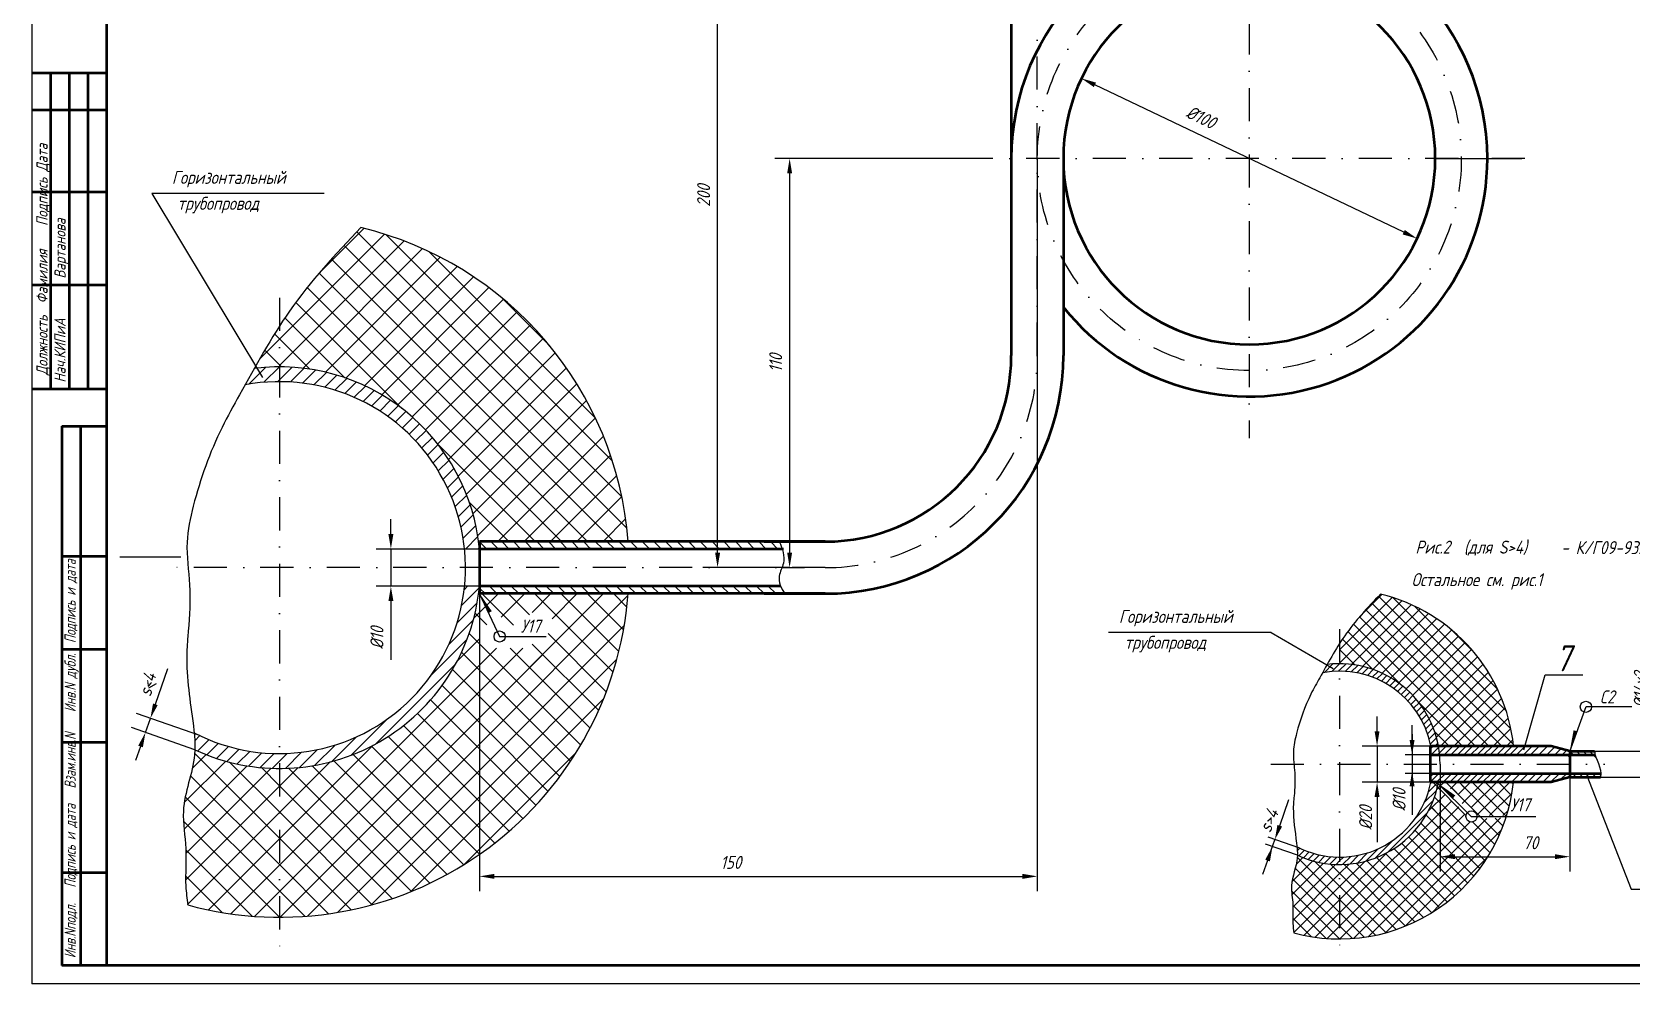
# Model space of a CAD drawing. Header units: inches. Extents: x 2365 to 4303, y 140 to 737.
# Drawn here: x 3463.2 to 3893.4, y 142.7 to 398.6 of the extents above; entities that cross this region are included whole.
import ezdxf
from ezdxf.enums import TextEntityAlignment as Align

# ---------------------------------------------------------------- set-up
doc = ezdxf.new("R2010")
doc.units = ezdxf.units.IN
doc.header["$LTSCALE"] = 0.7
doc.header["$MEASUREMENT"] = 0
doc.linetypes.add('DASHDOT', pattern=[25.4, 12.7, -6.35, 0, -6.35])
doc.styles.add('ROMANC', font='romanc', dxfattribs={"width": 0.8, "oblique": 15, "height": 3.5})
doc.styles.get("Standard").update_dxf_attribs({"font": 'romand.shx', "width": 0.8, "oblique": 15, "height": 3.5})
doc.dimstyles.get("Standard").update_dxf_attribs({"dimtxt": 3.5, "dimasz": 4, "dimexe": 4, "dimexo": 0, "dimgap": 2, "dimtad": 1, "dimdec": 0, "dimdsep": 46, "dimtxsty": 'Standard', "dimcen": 0.09, "dimadec": 0, "dimazin": 0, "dimtfac": 1, "dimtdec": 0, "dimtmove": 0, "dimatfit": 3, "dimfxl": 0, "dimtolj": 1, "dimtzin": 0, "dimlwd": 25, "dimlwe": 25, "dimarcsym": 0})

# ---------------------------------------------------------------- blocks, each defined once
blk = doc.blocks.new('*X142')
at = {"color": 0}
for p, q in [((599.41, 872.86), (600.06, 873.51)), ((611.41, 872.29), (612.63, 873.51)), ((599.41, 869.72), (601.41, 871.72)), ((611.41, 869.15), (613.41, 871.15)), ((599.41, 866.58), (601.41, 868.58)), ((599.41, 863.43), (601.41, 865.43)), ((611.41, 866.01), (613.41, 868.01)), ((611.41, 862.86), (613.41, 864.86)), ((599.41, 860.29), (601.41, 862.29)), ((611.41, 859.72), (613.41, 861.72)), ((599.41, 857.15), (601.41, 859.15)), ((611.41, 856.58), (613.41, 858.58)), ((599.41, 854.01), (601.41, 856.01)), ((599.41, 850.86), (601.41, 852.86)), ((611.41, 853.43), (613.41, 855.43)), ((611.41, 850.29), (613.41, 852.29)), ((599.41, 847.72), (601.41, 849.72)), ((611.41, 847.15), (613.41, 849.15)), ((601.06, 846.22), (601.41, 846.58))]:
    blk.add_line(p, q, dxfattribs=at)
blk = doc.blocks.new('*D164')
at = {"color": 0, "lineweight": 25}
for p, q in [((3559.67, 263.62), (3559.67, 267.62)), ((3583.47, 259.62), (3555.67, 259.62)), ((3559.67, 259.62), (3559.67, 249.62)), ((3583.46, 249.62), (3555.67, 249.62)), ((3559.67, 245.62), (3559.67, 229.8))]:
    blk.add_line(p, q, dxfattribs=at)
for points in [[(3559.01, 263.62), (3560.34, 263.62), (3559.67, 259.62)], [(3559.01, 245.62), (3560.34, 245.62), (3559.67, 249.62)]]:
    blk.add_solid(points, dxfattribs=at)
at = {"layer": 'DEFPOINTS', "color": 0, "lineweight": 25}
for p in [(3583.47, 259.62), (3559.67, 249.62), (3583.46, 249.62)]:
    blk.add_point(p, dxfattribs=at)
at = {"color": 0, "lineweight": 25, "insert": (3555.92, 235.71), "char_height": 3.5, "attachment_point": 5, "rotation": 90}
blk.add_mtext('\\A1;%%C10', dxfattribs=at)
blk = doc.blocks.new('*D169')
at = {"color": 0, "lineweight": 25}
for p, q in [((3717.4, 364.62), (3662.88, 364.62)), ((3666.88, 360.62), (3666.88, 258.62)), ((3664.83, 254.62), (3670.88, 254.62))]:
    blk.add_line(p, q, dxfattribs=at)
for points in [[(3666.22, 360.62), (3667.55, 360.62), (3666.88, 364.62)], [(3666.22, 258.62), (3667.55, 258.62), (3666.88, 254.62)]]:
    blk.add_solid(points, dxfattribs=at)
at = {"layer": 'DEFPOINTS', "color": 0, "lineweight": 25}
for p in [(3717.4, 364.62), (3664.83, 254.62), (3666.88, 254.62)]:
    blk.add_point(p, dxfattribs=at)
at = {"color": 0, "lineweight": 25, "insert": (3663.13, 309.62), "char_height": 3.5, "attachment_point": 5, "rotation": 90}
blk.add_mtext('\\A1;110', dxfattribs=at)
blk = doc.blocks.new('*D172')
at = {"color": 0, "lineweight": 25}
for p, q in [((3841.77, 201.78), (3841.77, 172.9)), ((3876.66, 201.78), (3876.66, 172.9)), ((3845.77, 176.9), (3872.66, 176.9))]:
    blk.add_line(p, q, dxfattribs=at)
for points in [[(3845.77, 177.56), (3845.77, 176.23), (3841.77, 176.9)], [(3872.66, 177.56), (3872.66, 176.23), (3876.66, 176.9)]]:
    blk.add_solid(points, dxfattribs=at)
at = {"layer": 'DEFPOINTS', "color": 0, "lineweight": 25}
for p in [(3841.77, 201.78), (3876.66, 201.78), (3876.66, 176.9)]:
    blk.add_point(p, dxfattribs=at)
at = {"color": 0, "lineweight": 25, "insert": (3866.11, 180.65), "char_height": 3.5, "attachment_point": 5}
blk.add_mtext('\\A1;70', dxfattribs=at)
blk = doc.blocks.new('*D173')
at = {"color": 0, "lineweight": 25}
for p, q in [((3899.36, 209.28), (3899.36, 230.17)), ((3883.25, 205.28), (3903.36, 205.28)), ((3899.36, 198.28), (3899.36, 205.28)), ((3884.88, 198.28), (3903.36, 198.28)), ((3899.36, 194.28), (3899.36, 190.28))]:
    blk.add_line(p, q, dxfattribs=at)
for points in [[(3898.69, 209.28), (3900.02, 209.28), (3899.36, 205.28)], [(3898.69, 194.28), (3900.02, 194.28), (3899.36, 198.28)]]:
    blk.add_solid(points, dxfattribs=at)
at = {"layer": 'DEFPOINTS', "color": 0, "lineweight": 25}
for p in [(3883.25, 205.28), (3899.36, 205.28), (3884.88, 198.28)]:
    blk.add_point(p, dxfattribs=at)
at = {"color": 0, "lineweight": 25, "insert": (3895.61, 221.72), "char_height": 3.5, "attachment_point": 5, "rotation": 90}
blk.add_mtext('\\A1;%%C14х2', dxfattribs=at)
blk = doc.blocks.new('*D174')
at = {"color": 0, "lineweight": 25}
for p, q in [((3733.48, 364.62), (3733.48, 167.61)), ((3583.48, 254.62), (3583.48, 167.61)), ((3587.48, 171.61), (3729.48, 171.61))]:
    blk.add_line(p, q, dxfattribs=at)
for points in [[(3587.48, 172.28), (3587.48, 170.94), (3583.48, 171.61)], [(3729.48, 172.28), (3729.48, 170.94), (3733.48, 171.61)]]:
    blk.add_solid(points, dxfattribs=at)
at = {"layer": 'DEFPOINTS', "color": 0, "lineweight": 25}
for p in [(3733.48, 364.62), (3583.48, 254.62), (3733.48, 171.61)]:
    blk.add_point(p, dxfattribs=at)
at = {"color": 0, "lineweight": 25, "insert": (3651.08, 175.36), "char_height": 3.5, "attachment_point": 5}
blk.add_mtext('\\A1;150', dxfattribs=at)
blk = doc.blocks.new('*D175')
at = {"color": 0, "lineweight": 25}
for p, q in [((3726.67, 454.62), (3643.51, 454.62)), ((3647.51, 258.62), (3647.51, 450.62)), ((3666.88, 254.62), (3643.51, 254.62))]:
    blk.add_line(p, q, dxfattribs=at)
for points in [[(3646.85, 450.62), (3648.18, 450.62), (3647.51, 454.62)], [(3646.85, 258.62), (3648.18, 258.62), (3647.51, 254.62)]]:
    blk.add_solid(points, dxfattribs=at)
at = {"layer": 'DEFPOINTS', "color": 0, "lineweight": 25}
for p in [(3647.51, 454.62), (3726.67, 454.62), (3666.88, 254.62)]:
    blk.add_point(p, dxfattribs=at)
at = {"color": 0, "lineweight": 25, "insert": (3643.76, 354.62), "char_height": 3.5, "attachment_point": 5, "rotation": 90}
blk.add_mtext('\\A1;200', dxfattribs=at)

msp = doc.modelspace()

# ---------------------------------------------------------------- linework, layer by layer
for p, q in [((3463.17, 736.67), (3463.17, 142.67)), ((3583.71, 259.62), (3579.46, 259.62)), ((3583.71, 249.62), (3579.46, 249.62)), ((3583.45, 247.79), (3588.84, 236.13)), ((3588.84, 236.13), (3601.43, 236.13)), ((3876.62, 205.2), (3881.01, 217.28)), ((3841.77, 204.28), (3839.65, 204.28)), ((3841.77, 199.28), (3839.65, 199.28)), ((3841.01, 196.76), (3850.15, 187.73)), ((4303.17, 142.67), (3463.17, 142.67))]:
    msp.add_line(p, q)
at = {"lineweight": 50}
for p, q in [((3483.17, 731.67), (3483.17, 147.67)), ((3726.48, 454.62), (3726.48, 364.62)), ((3463.17, 387.69), (3483.17, 387.69)), ((3468.17, 387.69), (3468.17, 302.69)), ((3473.17, 387.69), (3473.17, 302.69)), ((3478.17, 387.69), (3478.17, 302.69)), ((3463.17, 377.69), (3483.17, 377.69)), ((3726.48, 364.62), (3726.48, 311.62)), ((3740.48, 364.62), (3740.48, 311.62)), ((3463.17, 355.69), (3483.17, 355.69)), ((3463.17, 330.69), (3483.17, 330.69)), ((3463.17, 302.69), (3483.17, 302.69)), ((3471.17, 292.69), (3471.17, 147.67)), ((3471.17, 292.69), (3483.17, 292.69)), ((3476.17, 292.69), (3476.17, 147.67)), ((3665.26, 259.62), (3583.47, 259.62)), ((3676.48, 261.62), (3583.48, 261.62)), ((3664.89, 259.62), (3583.48, 259.62)), ((3660.01, 261.62), (3676.48, 261.62)), ((3471.17, 257.69), (3483.17, 257.69)), ((3664.46, 249.62), (3583.47, 249.62)), ((3676.48, 247.62), (3583.47, 247.62)), ((3660.01, 247.62), (3676.48, 247.62)), ((3471.17, 232.69), (3483.17, 232.69)), ((3471.17, 207.69), (3483.17, 207.69)), ((3839.12, 206.62), (3839.12, 196.94)), ((3871.66, 206.62), (3839.12, 206.62)), ((3876.66, 205.28), (3871.66, 206.62)), ((3839.12, 204.28), (3883.46, 204.28)), ((3876.66, 205.28), (3883.25, 205.28)), ((3839.12, 199.28), (3885.01, 199.28)), ((3876.66, 198.28), (3871.66, 196.94)), ((3876.66, 198.28), (3884.88, 198.28)), ((3871.66, 196.94), (3839.12, 196.94)), ((3471.17, 172.69), (3483.17, 172.69)), ((4298.17, 147.67), (3471.17, 147.67))]:
    msp.add_line(p, q, dxfattribs=at)
at = {"linetype": 'DASHDOT', "lineweight": 25}
for p, q in [((3733.48, 311.62), (3733.48, 534.8)), ((3796.29, 201.78), (3886.03, 201.78))]:
    msp.add_line(p, q, dxfattribs=at)
at = {"linetype": 'DASHDOT'}
for p, q in [((3790.48, 437.19), (3790.48, 289.47)), ((3529.71, 327.17), (3529.71, 151.38)), ((3676.48, 254.62), (3501.47, 254.62)), ((3814.77, 238.05), (3814.77, 152.28))]:
    msp.add_line(p, q, dxfattribs=at)
at = {"color": 0, "linetype": 'ByBlock'}
msp.add_line((3831.99, 344.81), (3748.96, 384.43), dxfattribs=at)
at = {"color": 0, "linetype": 'DASHDOT'}
msp.add_line((3864.57, 364.62), (3717.4, 364.62), dxfattribs=at)
at = {"lineweight": 25}
for p, q in [((3840.48, 364.62), (3863.75, 364.62)), ((3541.73, 355.24), (3495.35, 355.24)), ((3495.35, 355.24), (3525.17, 305.74)), ((3524.35, 310.68), (3557.95, 344.28)), ((3540.36, 333.76), (3552.43, 345.83)), ((3550.52, 344.89), (3591.72, 303.68)), ((3529.71, 308.96), (3563.2, 342.45)), ((3536.06, 308.25), (3568.19, 340.38)), ((3547.08, 341.25), (3586.67, 301.66)), ((3558.31, 344.16), (3596.77, 305.7)), ((3542.07, 307.19), (3572.96, 338.08)), ((3543.7, 337.56), (3581.62, 299.64)), ((3570, 339.55), (3601.82, 307.72)), ((3540.39, 333.8), (3576.57, 297.62)), ((3547.55, 305.59), (3577.51, 335.56)), ((3552.57, 303.54), (3581.86, 332.83)), ((3537.19, 329.93), (3571.52, 295.6)), ((3557.2, 301.1), (3586, 329.9)), ((3589.31, 327.31), (3602.39, 314.23)), ((3534.11, 325.94), (3562.61, 297.44)), ((3561.46, 298.3), (3589.95, 326.78)), ((3565.39, 295.15), (3593.71, 323.47)), ((3531.18, 321.8), (3547.31, 305.67)), ((3573.83, 296.52), (3597.28, 319.97)), ((3528.4, 317.5), (3537.91, 307.99)), ((3585.62, 301.24), (3600.66, 316.28)), ((3525.75, 313.09), (3530.22, 308.62)), ((3597.41, 305.96), (3603.85, 312.4)), ((3521.49, 303.94), (3526.05, 308.5)), ((3525.53, 304.45), (3529.7, 308.62)), ((3529.71, 305.09), (3533.13, 308.51)), ((3532.69, 304.53), (3536.36, 308.21)), ((3535.92, 304.23), (3539.43, 307.74)), ((3538.98, 303.75), (3542.35, 307.12)), ((3541.88, 303.12), (3545.13, 306.37)), ((3544.64, 302.34), (3547.8, 305.5)), ((3575.19, 283.73), (3597.41, 305.96)), ((3577.77, 279.24), (3606.85, 308.33)), ((3596.77, 305.7), (3619.25, 283.23)), ((3601.82, 307.72), (3614.63, 294.92)), ((3529.24, 304.62), (3529.71, 305.09)), ((3547.27, 301.44), (3550.35, 304.52)), ((3549.78, 300.41), (3552.8, 303.43)), ((3552.19, 299.28), (3555.15, 302.25)), ((3572.26, 287.87), (3585.62, 301.24)), ((3579.97, 274.37), (3609.66, 304.06)), ((3586.67, 301.66), (3623.11, 265.23)), ((3591.72, 303.68), (3621.76, 273.64)), ((3554.49, 298.05), (3557.41, 300.97)), ((3556.69, 296.72), (3559.58, 299.61)), ((3558.8, 295.29), (3561.66, 298.15)), ((3576.57, 297.62), (3612.57, 261.62)), ((3581.62, 299.64), (3619.64, 261.62)), ((3581.74, 269.07), (3612.25, 299.59)), ((3560.81, 293.77), (3563.66, 296.61)), ((3562.74, 292.16), (3565.57, 294.99)), ((3564.57, 290.46), (3567.4, 293.29)), ((3568.99, 291.68), (3573.83, 296.52)), ((3571.52, 295.6), (3605.5, 261.62)), ((3583.01, 263.27), (3614.64, 294.9)), ((3566.32, 288.67), (3569.15, 291.5)), ((3567.98, 286.79), (3570.82, 289.63)), ((3588.43, 261.62), (3616.8, 289.99)), ((3569.55, 284.83), (3572.4, 287.68)), ((3571.03, 282.77), (3573.9, 285.65)), ((3572.52, 287.53), (3598.43, 261.62)), ((3595.5, 261.62), (3618.72, 284.84)), ((3572.42, 280.62), (3575.32, 283.53)), ((3573.7, 278.38), (3576.65, 281.32)), ((3574.89, 276.03), (3577.88, 279.02)), ((3575.98, 273.58), (3579.02, 276.62)), ((3602.57, 261.62), (3620.38, 279.42)), ((3576.94, 271.01), (3580.06, 274.13)), ((3577.79, 268.32), (3580.99, 271.52)), ((3580.76, 272.22), (3591.36, 261.62)), ((3609.64, 261.62), (3621.75, 273.72)), ((3578.51, 265.5), (3581.81, 268.8)), ((3616.71, 261.62), (3622.79, 267.7)), ((3579.08, 262.53), (3582.5, 265.96)), ((3579.7, 259.62), (3583.06, 262.98)), ((3583.24, 259.62), (3583.45, 259.84)), ((3503.17, 257.47), (3486.8, 257.47)), ((3583.47, 252.79), (3583.47, 256.21)), ((3579.35, 248.67), (3580.31, 249.62)), ((3578.66, 244.44), (3583.44, 249.22)), ((3583.35, 248.42), (3583.46, 248.3)), ((3583.47, 242.52), (3588.57, 247.62)), ((3583.47, 207.17), (3623.41, 247.1)), ((3584.14, 247.62), (3592.64, 239.12)), ((3589.31, 241.29), (3595.64, 247.62)), ((3591.22, 247.62), (3596.92, 241.92)), ((3596.97, 227.73), (3616.86, 247.62)), ((3597.66, 242.57), (3602.71, 247.62)), ((3598.29, 247.62), (3619.4, 226.51)), ((3603.01, 240.84), (3609.79, 247.62)), ((3605.36, 247.62), (3620.95, 232.03)), ((3612.43, 247.62), (3622.2, 237.85)), ((3619.5, 247.62), (3623.11, 244.02)), ((3814.77, 232.49), (3828.89, 246.61)), ((3814.77, 228.95), (3831.52, 245.69)), ((3820.1, 241.35), (3826.13, 247.38)), ((3825.18, 246.91), (3845.78, 226.31)), ((3829.07, 246.55), (3848.3, 227.32)), ((3577.42, 239.66), (3582.86, 245.11)), ((3581.96, 241.01), (3583.47, 242.52)), ((3582.3, 242.39), (3583.47, 241.22)), ((3583.47, 241.22), (3585.46, 239.24)), ((3817.95, 228.59), (3834.02, 244.66)), ((3820.11, 241.37), (3838.2, 223.28)), ((3820.95, 228.06), (3836.4, 243.51)), ((3821.77, 243.25), (3840.73, 224.29)), ((3823.46, 245.09), (3843.25, 225.3)), ((3823.69, 227.26), (3838.67, 242.25)), ((3834.92, 244.24), (3850.83, 228.33)), ((3575.23, 233.94), (3581.84, 240.55)), ((3580.72, 236.91), (3584.62, 233)), ((3583.47, 200.1), (3622.4, 239.03)), ((3601.96, 236.88), (3617.58, 221.25)), ((3796.37, 237.2), (3752.59, 237.2)), ((3796.37, 237.2), (3813.06, 227.49)), ((3816.97, 237.44), (3831.22, 223.19)), ((3818.51, 239.43), (3835.68, 222.27)), ((3826.2, 226.24), (3840.85, 240.88)), ((3828.52, 225.02), (3842.92, 239.42)), ((3830.65, 223.62), (3844.89, 237.86)), ((3844.57, 238.12), (3851.11, 231.58)), ((3529.71, 174.61), (3588.09, 233)), ((3570.41, 225.58), (3580.13, 235.31)), ((3577.49, 229.47), (3583.47, 235.45)), ((3583.47, 234.15), (3584.15, 233.47)), ((3583.47, 221.31), (3595.16, 233)), ((3584.62, 233), (3610.7, 206.92)), ((3591.7, 233), (3613.22, 211.48)), ((3597.68, 234.08), (3615.52, 216.25)), ((3814.77, 232.57), (3818.87, 228.47)), ((3815.51, 235.37), (3823.57, 227.3)), ((3832.61, 222.04), (3846.77, 236.2)), ((3836.83, 222.73), (3848.56, 234.45)), ((3842.73, 225.09), (3850.25, 232.61)), ((3555.59, 207.23), (3577.1, 228.74)), ((3578.68, 231.87), (3583.47, 227.08)), ((3579.37, 231.18), (3607.98, 202.57)), ((3583.47, 214.24), (3600.42, 231.18)), ((3583.47, 193.03), (3620.42, 229.97)), ((3583.47, 228.38), (3584.15, 229.05)), ((3810.66, 226.44), (3812.94, 228.72)), ((3812.68, 226.69), (3814.77, 228.78)), ((3814.77, 229.03), (3815.03, 228.78)), ((3814.77, 227.01), (3816.48, 228.72)), ((3816.26, 226.73), (3818.1, 228.57)), ((3817.88, 226.58), (3819.63, 228.34)), ((3819.41, 226.35), (3821.09, 228.03)), ((3838.8, 214.09), (3853.34, 228.63)), ((3848.62, 227.45), (3851.84, 230.67)), ((3850.83, 228.33), (3857.23, 221.93)), ((3496.34, 217.87), (3499.71, 227.48)), ((3576.25, 227.24), (3583.47, 220.01)), ((3583.47, 227.08), (3584.87, 225.68)), ((3814.54, 226.78), (3814.77, 227.01)), ((3820.86, 226.03), (3822.48, 227.65)), ((3822.24, 225.64), (3823.82, 227.22)), ((3823.55, 225.19), (3825.09, 226.73)), ((3824.81, 224.68), (3826.32, 226.18)), ((3826.01, 224.11), (3827.49, 225.59)), ((3827.16, 223.49), (3828.62, 224.95)), ((3828.26, 222.83), (3829.71, 224.27)), ((3836.05, 218.4), (3842.73, 225.09)), ((3837.51, 216.33), (3848.62, 227.45)), ((3839.9, 211.65), (3854.75, 226.5)), ((3840.73, 224.29), (3858.4, 206.62)), ((3840.79, 209), (3856.04, 224.26)), ((3843.25, 225.3), (3861.47, 207.08)), ((3845.78, 226.31), (3860.8, 211.29)), ((3848.3, 227.32), (3859.54, 216.08)), ((3864.28, 205.63), (3870.02, 225.76)), ((3870.02, 225.76), (3875.26, 225.76)), ((3870.02, 225.76), (3880.15, 225.76)), ((3494.61, 222.26), (3496.61, 223.5)), ((3529.71, 167.54), (3583.47, 221.31)), ((3573.45, 222.96), (3583.47, 212.94)), ((3583.47, 220.01), (3605.06, 198.42)), ((3829.32, 222.11), (3830.75, 223.54)), ((3830.32, 221.35), (3831.75, 222.77)), ((3831.29, 220.55), (3832.7, 221.96)), ((3832.2, 219.7), (3833.62, 221.11)), ((3833.08, 218.8), (3834.49, 220.22)), ((3834.41, 220.31), (3836.83, 222.73)), ((3835.68, 222.27), (3851.33, 206.62)), ((3838.2, 223.28), (3854.87, 206.62)), ((3841.93, 206.62), (3857.24, 221.92)), ((3845.47, 206.62), (3858.32, 219.46)), ((3508.3, 209.44), (3491.24, 215.42)), ((3566.85, 215.42), (3583.47, 198.79)), ((3570.31, 219.03), (3583.47, 205.87)), ((3583.47, 185.96), (3616.82, 219.3)), ((3833.91, 217.86), (3835.33, 219.28)), ((3834.69, 216.88), (3836.12, 218.31)), ((3835.43, 215.85), (3836.87, 217.29)), ((3836.13, 214.78), (3837.58, 216.23)), ((3836.18, 218.23), (3847.8, 206.62)), ((3836.77, 213.66), (3838.24, 215.13)), ((3849, 206.62), (3859.28, 216.89)), ((3881.01, 217.28), (3893.34, 217.28)), ((3506.97, 205.64), (3489.91, 211.62)), ((3493.68, 210.3), (3495.01, 214.09)), ((3529.86, 160.62), (3583.47, 214.24)), ((3549.02, 204.19), (3558.75, 213.92)), ((3563.05, 212.15), (3583.47, 191.72)), ((3583.47, 212.94), (3601.94, 194.47)), ((3824.83, 210.62), (3824.83, 214.62)), ((3834.24, 208.28), (3834.24, 212.28)), ((3837.36, 212.48), (3838.86, 213.98)), ((3837.91, 211.26), (3839.43, 212.78)), ((3838.39, 209.97), (3839.95, 211.53)), ((3852.54, 206.62), (3860.11, 214.18)), ((3856.08, 206.62), (3860.79, 211.33)), ((3492.36, 206.53), (3491.04, 202.75)), ((3506.95, 208.08), (3508.3, 209.44)), ((3507.71, 205.31), (3510.75, 208.35)), ((3510.2, 204.27), (3513.32, 207.38)), ((3512.81, 203.33), (3516.01, 206.54)), ((3529.71, 181.68), (3554.86, 206.84)), ((3537.23, 160.92), (3583.47, 207.17)), ((3539.22, 201.47), (3544.67, 206.91)), ((3543.78, 202.49), (3550.39, 209.1)), ((3554.44, 206.62), (3583.47, 177.58)), ((3558.92, 209.21), (3583.47, 184.65)), ((3839.12, 206.62), (3820.83, 206.62)), ((3824.83, 206.62), (3824.83, 196.94)), ((3834.24, 209.83), (3834.24, 188.16)), ((3838.81, 208.63), (3840.41, 210.23)), ((3839.12, 205.82), (3839.92, 206.62)), ((3839.17, 207.22), (3840.82, 208.87)), ((3839.35, 204.28), (3841.63, 206.56)), ((3840.3, 210.58), (3844.26, 206.62)), ((3840.34, 206.62), (3841.17, 207.45)), ((3841.12, 204.28), (3843.45, 206.62)), ((3842.88, 204.28), (3845.22, 206.62)), ((3844.65, 204.28), (3846.99, 206.62)), ((3846.42, 204.28), (3848.76, 206.62)), ((3848.19, 204.28), (3850.52, 206.62)), ((3851.72, 204.28), (3854.06, 206.62)), ((3853.49, 204.28), (3855.83, 206.62)), ((3855.26, 204.28), (3857.6, 206.62)), ((3857.03, 204.28), (3859.36, 206.62)), ((3858.79, 204.28), (3861.13, 206.62)), ((3859.61, 206.62), (3861.31, 208.32)), ((3860.56, 204.28), (3862.9, 206.62)), ((3862.33, 204.28), (3864.67, 206.62)), ((3864.23, 204.28), (3866.57, 206.62)), ((3866.09, 204.28), (3868.42, 206.62)), ((3868.3, 204.28), (3870.64, 206.62)), ((3504.1, 191.44), (3515.26, 202.59)), ((3506.29, 200.7), (3509.96, 204.36)), ((3506.91, 204.64), (3529.71, 181.85)), ((3515.52, 202.52), (3518.83, 205.82)), ((3516.32, 202.31), (3529.71, 188.92)), ((3518.37, 201.83), (3521.79, 205.25)), ((3521.35, 201.27), (3524.93, 204.85)), ((3524.49, 200.87), (3528.26, 204.64)), ((3527.8, 200.66), (3529.71, 202.56)), ((3529.71, 202.56), (3531.82, 204.67)), ((3529.71, 188.76), (3543.32, 202.37)), ((3531.33, 200.65), (3535.66, 204.98)), ((3535.11, 200.89), (3539.89, 205.67)), ((3544.29, 202.63), (3574.78, 172.13)), ((3549.57, 204.41), (3579.25, 174.74)), ((3583.47, 205.87), (3598.63, 190.71)), ((3583.47, 178.88), (3609.46, 204.87)), ((3839.12, 204.28), (3832.43, 204.28)), ((3849.96, 204.28), (3852.15, 206.47)), ((3870.49, 204.28), (3872.58, 206.37)), ((3872.62, 204.28), (3874.26, 205.92)), ((3874.61, 204.28), (3875.83, 205.5)), ((3876.66, 203.53), (3875.9, 204.28)), ((3877.67, 204.28), (3876.67, 205.28)), ((3879.44, 204.28), (3878.44, 205.28)), ((3881.21, 204.28), (3880.21, 205.28)), ((3883.68, 203.57), (3881.98, 205.28)), ((3504.05, 184.32), (3521.06, 201.32)), ((3504.57, 177.76), (3527.48, 200.67)), ((3505.81, 198.68), (3529.71, 174.78)), ((3524.86, 200.84), (3529.71, 195.99)), ((3529.71, 195.83), (3534.74, 200.86)), ((3532.1, 200.67), (3565.19, 167.58)), ((3538.5, 201.34), (3570.1, 169.74)), ((3545.3, 161.92), (3583.47, 200.1)), ((3583.47, 198.79), (3595.14, 187.13)), ((3839.12, 199.28), (3832.43, 199.28)), ((3839.12, 198.33), (3840.07, 199.28)), ((3839.12, 196.98), (3841.42, 199.28)), ((3839.62, 199.25), (3839.65, 199.28)), ((3840.85, 196.94), (3843.19, 199.28)), ((3842.62, 196.94), (3844.96, 199.28)), ((3844.38, 196.94), (3846.72, 199.28)), ((3846.15, 196.94), (3848.49, 199.28)), ((3847.92, 196.94), (3850.26, 199.28)), ((3849.69, 196.94), (3852.03, 199.28)), ((3851.45, 196.94), (3853.79, 199.28)), ((3853.22, 196.94), (3855.56, 199.28)), ((3854.99, 196.94), (3857.33, 199.28)), ((3856.89, 196.94), (3859.23, 199.28)), ((3858.75, 196.94), (3861.09, 199.28)), ((3860.96, 196.94), (3863.3, 199.28)), ((3863.15, 196.94), (3865.49, 199.28)), ((3865.29, 196.94), (3867.62, 199.28)), ((3867.27, 196.94), (3869.61, 199.28)), ((3869.38, 196.94), (3871.72, 199.28)), ((3871.5, 196.94), (3873.84, 199.28)), ((3874.17, 197.61), (3875.83, 199.28)), ((3878.37, 198.28), (3877.37, 199.28)), ((3880.13, 198.28), (3879.13, 199.28)), ((3881.9, 198.28), (3880.9, 199.28)), ((3881.26, 198.73), (3893.16, 168.2)), ((3883.67, 198.28), (3882.67, 199.28)), ((3884.97, 198.75), (3884.44, 199.28)), ((3884.8, 200.69), (3884.8, 200.69)), ((3504.48, 170.6), (3529.71, 195.83)), ((3529.71, 195.99), (3560.05, 165.65)), ((3839.12, 196.94), (3820.83, 196.94)), ((3837.53, 191.44), (3840.84, 194.74)), ((3838.63, 194.3), (3841.35, 197.02)), ((3838.66, 189.2), (3843.1, 193.64)), ((3839.25, 196.69), (3839.5, 196.94)), ((3839.79, 196.94), (3848.74, 187.99)), ((3840.9, 194.97), (3841.65, 195.73)), ((3841.07, 195.66), (3841.65, 195.08)), ((3841.65, 195.73), (3842.86, 196.94)), ((3841.65, 195.08), (3842.65, 194.09)), ((3843.33, 196.94), (3846.24, 194.03)), ((3843.33, 196.94), (3857.68, 182.59)), ((3844.57, 195.11), (3846.4, 196.94)), ((3844.86, 195.4), (3846.4, 196.94)), ((3846.63, 193.64), (3849.94, 196.94)), ((3846.87, 196.94), (3848.38, 195.43)), ((3846.87, 196.94), (3856.02, 187.78)), ((3847.71, 191.18), (3853.47, 196.94)), ((3848.75, 195.75), (3849.94, 196.94)), ((3850.17, 190.1), (3857.01, 196.94)), ((3850.4, 196.94), (3859.62, 187.72)), ((3851.42, 194.89), (3853.47, 196.94)), ((3851.68, 188.07), (3860.54, 196.94)), ((3853.94, 196.94), (3860.39, 190.48)), ((3855.06, 187.93), (3861.12, 193.98)), ((3857.47, 196.94), (3861.02, 193.39)), ((3861.01, 196.94), (3861.47, 196.48)), ((3504.39, 193.02), (3529.71, 167.71)), ((3554.36, 163.91), (3583.47, 193.03)), ((3583.47, 191.72), (3591.45, 183.75)), ((3798.67, 185.22), (3801.15, 192.31)), ((3814.77, 161.77), (3844.86, 191.87)), ((3824.83, 192.94), (3824.83, 180.79)), ((3835.12, 187.26), (3839.98, 192.12)), ((3839.26, 190.4), (3841.65, 188.01)), ((3839.6, 190.06), (3853.91, 175.75)), ((3840.28, 192.92), (3842.23, 190.97)), ((3841.65, 191.54), (3841.99, 191.2)), ((3841.65, 185.12), (3846.82, 190.29)), ((3842.23, 190.97), (3855.27, 177.93)), ((3858.66, 187.99), (3860.13, 189.45)), ((3503.88, 186.47), (3529.71, 160.64)), ((3505.01, 164.06), (3529.71, 188.76)), ((3529.71, 188.92), (3554.64, 163.99)), ((3565.03, 167.51), (3583.47, 185.96)), ((3814.77, 158.24), (3841.65, 185.12)), ((3827.71, 178.08), (3838.47, 188.84)), ((3836.64, 185.95), (3841.65, 180.94)), ((3838.04, 188.09), (3841.65, 184.47)), ((3841.65, 188.66), (3841.99, 188.99)), ((3841.65, 181.59), (3848.4, 188.33)), ((3841.65, 188.01), (3842.35, 187.31)), ((3841.65, 170.98), (3857.99, 187.32)), ((3841.65, 174.52), (3854.34, 187.2)), ((3841.65, 178.05), (3849.87, 186.27)), ((3850.15, 187.73), (3867.5, 187.73)), ((3850.48, 186.25), (3856.53, 180.21)), ((3856.59, 187.22), (3858.71, 185.09)), ((3510.6, 162.58), (3529.71, 181.68)), ((3529.71, 181.85), (3548.95, 162.61)), ((3583.47, 184.65), (3587.58, 180.55)), ((3804.07, 179.19), (3795.54, 182.18)), ((3796.01, 177.65), (3797.34, 181.44)), ((3814.85, 154.78), (3841.65, 181.59)), ((3824.43, 176.56), (3829.29, 181.43)), ((3833.34, 182.18), (3841.65, 173.86)), ((3835.07, 183.98), (3841.65, 177.4)), ((3841.65, 184.47), (3852.45, 173.68)), ((3841.65, 167.45), (3858.33, 184.12)), ((3841.65, 180.94), (3850.89, 171.7)), ((3504.55, 178.73), (3522.36, 160.91)), ((3579.46, 174.87), (3583.47, 178.88)), ((3583.47, 177.58), (3583.51, 177.54)), ((3803.4, 177.29), (3794.87, 180.28)), ((3803.06, 174.82), (3804.9, 176.65)), ((3803.37, 176.79), (3814.77, 165.39)), ((3803.39, 178.51), (3804.07, 179.19)), ((3803.77, 177.12), (3805.29, 178.64)), ((3805.02, 176.6), (3806.58, 178.16)), ((3806.32, 176.14), (3807.92, 177.74)), ((3807.68, 175.73), (3809.33, 177.38)), ((3809.1, 175.38), (3810.81, 177.09)), ((3810.59, 175.1), (3812.38, 176.89)), ((3812.16, 174.91), (3814.05, 176.79)), ((3814.77, 165.31), (3827.35, 177.89)), ((3814.77, 175.75), (3815.83, 176.8)), ((3815.58, 174.79), (3817.75, 176.96)), ((3817.47, 174.91), (3819.86, 177.3)), ((3818.53, 154.93), (3841.65, 178.05)), ((3819.53, 175.2), (3822.25, 177.92)), ((3821.81, 175.71), (3825.11, 179.02)), ((3824.71, 176.67), (3839.54, 161.84)), ((3827.14, 177.78), (3841.65, 163.26)), ((3829.38, 179.07), (3841.65, 166.79)), ((3831.44, 180.54), (3841.65, 170.33)), ((3841.65, 177.4), (3849.23, 169.82)), ((3841.65, 163.91), (3854.65, 176.9)), ((3516.63, 161.54), (3529.71, 174.61)), ((3529.71, 174.78), (3542.93, 161.56)), ((3795.39, 175.86), (3794.06, 172.09)), ((3801.94, 166.63), (3810.45, 175.13)), ((3801.97, 170.19), (3807.55, 175.76)), ((3802.16, 159.77), (3814.77, 172.38)), ((3802.2, 163.35), (3813.66, 174.8)), ((3802.82, 173.81), (3814.77, 161.86)), ((3808.08, 175.62), (3814.77, 168.93)), ((3812.35, 174.89), (3814.77, 172.46)), ((3813.82, 174.8), (3814.77, 175.75)), ((3814.77, 168.85), (3821.58, 175.65)), ((3814.77, 172.38), (3817.29, 174.9)), ((3814.77, 172.46), (3829.94, 157.29)), ((3815.97, 174.81), (3832.51, 158.26)), ((3819.17, 175.14), (3834.97, 159.34)), ((3822.06, 175.78), (3837.31, 160.53)), ((3822.57, 155.43), (3841.65, 174.52)), ((3841.65, 173.86), (3847.49, 168.03)), ((3504.47, 171.73), (3514.31, 161.89)), ((3802.11, 170.98), (3814.77, 158.32)), ((3802.42, 156.5), (3814.77, 168.85)), ((3814.77, 168.93), (3827.24, 156.46)), ((3827.1, 156.42), (3841.65, 170.98)), ((3841.65, 170.33), (3845.64, 166.34)), ((3893.16, 168.2), (3903.3, 168.2)), ((3505.01, 164.13), (3505.28, 163.85)), ((3523.02, 160.86), (3529.71, 167.54)), ((3529.71, 167.71), (3536.55, 160.87)), ((3801.86, 167.7), (3814.77, 154.79)), ((3802.19, 163.83), (3811.1, 154.92)), ((3805.22, 155.76), (3814.77, 165.31)), ((3814.77, 165.39), (3824.39, 155.77)), ((3832.43, 158.22), (3841.65, 167.45)), ((3839.65, 161.9), (3841.65, 163.91)), ((3841.65, 166.79), (3843.71, 164.74)), ((3529.71, 160.64), (3529.72, 160.62)), ((3802.15, 160.33), (3807.07, 155.41)), ((3808.23, 155.24), (3814.77, 161.77)), ((3814.77, 161.86), (3821.38, 155.25)), ((3841.65, 163.26), (3841.67, 163.24)), ((3802.42, 156.53), (3802.56, 156.39)), ((3811.43, 154.9), (3814.77, 158.24)), ((3814.77, 158.32), (3818.19, 154.9)), ((3814.77, 154.79), (3814.78, 154.78))]:
    msp.add_line(p, q, dxfattribs=at)
at = {"linetype": 'Continuous', "lineweight": 50}
for p, q in [((3583.48, 261.64), (3583.48, 249.62)), ((3583.46, 249.62), (3583.46, 247.62)), ((3876.66, 205.28), (3876.66, 198.28)), ((3876.66, 205.28), (3876.66, 198.28))]:
    msp.add_line(p, q, dxfattribs=at)
at = {"color": 0}
for p, q in [((3583.71, 261.35), (3585.43, 259.62)), ((3586.57, 261.62), (3588.57, 259.62)), ((3587.96, 259.98), (3588.32, 259.62)), ((3589.46, 261.62), (3591.46, 259.62)), ((3592.61, 261.62), (3594.61, 259.62)), ((3595.75, 261.62), (3597.75, 259.62)), ((3598.89, 261.62), (3600.89, 259.62)), ((3602.04, 261.62), (3604.04, 259.62)), ((3605.18, 261.62), (3607.18, 259.62)), ((3608.32, 261.62), (3610.32, 259.62)), ((3611.47, 261.62), (3613.47, 259.62)), ((3614.61, 261.62), (3615.25, 260.98)), ((3638.22, 259.98), (3638.58, 259.62)), ((3639.72, 261.62), (3641.72, 259.62)), ((3642.87, 261.62), (3644.87, 259.62)), ((3646.01, 261.62), (3648.01, 259.62)), ((3649.15, 261.62), (3651.15, 259.62)), ((3652.3, 261.62), (3654.3, 259.62)), ((3655.44, 261.62), (3657.44, 259.62)), ((3658.58, 261.62), (3660.58, 259.62)), ((3661.72, 261.62), (3663.72, 259.62)), ((3586.18, 249.62), (3588.18, 247.62)), ((3588.89, 249.62), (3590.89, 247.62)), ((3592.03, 249.62), (3594.03, 247.62)), ((3595.18, 249.62), (3597.18, 247.62)), ((3598.32, 249.62), (3600.32, 247.62)), ((3601.46, 249.62), (3603.46, 247.62)), ((3604.61, 249.62), (3606.61, 247.62)), ((3607.75, 249.62), (3609.75, 247.62)), ((3610.89, 249.62), (3612.89, 247.62)), ((3614.04, 249.62), (3615.25, 248.41)), ((3639.15, 249.62), (3641.15, 247.62)), ((3642.29, 249.62), (3644.29, 247.62)), ((3645.44, 249.62), (3647.44, 247.62)), ((3648.58, 249.62), (3650.58, 247.62)), ((3651.72, 249.62), (3653.72, 247.62)), ((3654.87, 249.62), (3656.87, 247.62)), ((3658.01, 249.62), (3660.01, 247.62)), ((3661.15, 249.62), (3663.15, 247.62)), ((3664.3, 249.62), (3664.57, 249.35)), ((3583.71, 248.95), (3585.03, 247.62))]:
    msp.add_line(p, q, dxfattribs=at)
for points in [[(3583.45, 247.79, 0, 1, 0), (3586.36, 242.66, 1, 1, 0)], [(3876.6, 205.05, 0, 1, 0), (3878.15, 210.75, 1, 1, 0)], [(3841.01, 196.76, 0, 1, 0), (3845.54, 192.98, 1, 1, 0)]]:
    msp.add_lwpolyline(points, format="xyseb")
at = {"linetype": 'DASHDOT'}
msp.add_circle((3790.48, 364.62), 57, dxfattribs=at)
for centre in [(3588.9, 236.1), (3880.98, 217.19), (3850.22, 187.72)]:
    msp.add_circle(centre, 1.5)
at = {"lineweight": 50}
for centre, radius, start, end in [((3790.48, 364.62), 64, 0, 180), ((3790.48, 364.62), 50, 0, 180), ((3790.48, 364.62), 50, 180, 0), ((3790.48, 364.62), 64, 218.6248, 0), ((3676.48, 311.62), 50, 270, 0), ((3676.48, 311.62), 64, 270, 0)]:
    msp.add_arc(centre, radius, start, end, dxfattribs=at)
at = {"lineweight": 25}
for centre, radius, start, end in [((3529.71, 254.62), 94, 4.2707, 76.5184), ((3529.71, 254.62), 54, 5.3128, 97.194), ((3529.71, 254.62), 50, 242.7184, 100.6441), ((3529.71, 254.62), 54, 245.0995, 354.6872), ((3529.71, 254.62), 94, 254.7778, 355.7293), ((3814.77, 201.78), 47, 5.9062, 76.5184), ((3814.77, 201.78), 47, 254.7778, 354.0896), ((3814.77, 201.78), 27, 245.0995, 349.6739)]:
    msp.add_arc(centre, radius, start, end, dxfattribs=at)
at = {"linetype": 'DASHDOT', "lineweight": 25}
msp.add_arc((3676.48, 311.62), 57, 270, 0, dxfattribs=at)
at = {"linetype": 'Continuous', "lineweight": 25}
for radius, start, end in [(27, 0, 97.194), (25, 11.1544, 100.6441), (25, 242.7184, 348.8376)]:
    msp.add_arc((3814.77, 201.78), radius, start, end, dxfattribs=at)
at = {"lineweight": 25}
for points, knots in [([(3551.62, 346.03), (3544.75, 338.89), (3532.11, 325.18), (3521.66, 305.79), (3512.05, 288.75), (3507.34, 275.37), (3504.18, 260.93), (3505.98, 249.66), (3505.5, 240.34), (3504.32, 228.61), (3505.79, 217.54), (3507.95, 202.57), (3502.64, 191.02), (3505.06, 179.04), (3504.16, 170.87), (3504.86, 165.62), (3505.03, 163.92)], [5.669608, 5.669608, 5.669608, 5.669608, 35.239037, 61.456959, 71.378792, 93.914273, 103.80289, 115.247762, 127.685544, 131.731908, 150.597687, 161.03636, 176.457056, 186.56042, 196.641429, 201.526305, 201.526305, 201.526305, 201.526305]), ([(3664.09, 261.62), (3664.99, 259.67), (3666.02, 256.55), (3663.4, 251.95), (3664.49, 249.09), (3665.58, 247.62)], [1.86348, 1.86348, 1.86348, 1.86348, 7.888193, 11.508339, 16.499569, 16.499569, 16.499569, 16.499569]), ([(3825.73, 247.48), (3822.29, 243.91), (3815.97, 237.06), (3810.75, 227.36), (3805.94, 218.84), (3803.59, 212.15), (3802.01, 204.93), (3802.91, 199.3), (3802.67, 194.64), (3802.08, 188.77), (3802.81, 183.24), (3803.89, 175.75), (3801.24, 169.98), (3802.45, 163.99), (3802, 159.91), (3802.35, 157.28), (3802.43, 156.43)], [5.669608, 5.669608, 5.669608, 5.669608, 35.239037, 61.456959, 71.378792, 93.914273, 103.80289, 115.247762, 127.685544, 131.731908, 150.597687, 161.03636, 176.457056, 186.56042, 196.641429, 201.526305, 201.526305, 201.526305, 201.526305])]:
    msp.add_open_spline(points, degree=3, knots=knots, dxfattribs=at)
msp.add_open_spline([(3883.35, 205.28), (3883.26, 203.18), (3885.57, 200.89), (3884.88, 198.28)], degree=3, dxfattribs=at)
at = {"color": 0, "linetype": 'ByBlock'}
for points in [[(3748.67, 383.83), (3749.25, 385.03), (3745.35, 386.15)], [(3831.7, 344.21), (3832.28, 345.41), (3835.6, 343.09)]]:
    msp.add_solid(points, dxfattribs=at)
at = {"lineweight": 25}
for points in [[(3496.97, 217.65), (3495.71, 218.09), (3495.01, 214.09)], [(3492.99, 206.31), (3491.73, 206.75), (3493.68, 210.3)], [(3824.16, 210.62), (3825.49, 210.62), (3824.83, 206.62)], [(3834.91, 208.28), (3833.58, 208.28), (3834.24, 204.28)], [(3834.91, 195.83), (3833.58, 195.83), (3834.24, 199.83)], [(3824.16, 192.94), (3825.49, 192.94), (3824.83, 196.94)], [(3799.3, 185), (3798.04, 185.44), (3797.34, 181.44)], [(3796.02, 175.64), (3794.76, 176.08), (3796.71, 179.64)]]:
    msp.add_solid(points, dxfattribs=at)
at = {"layer": 'DEFPOINTS', "color": 0, "linetype": 'ByBlock'}
for p in [(3745.35, 386.15), (3722.72, 364.62), (3744.23, 364.62), (3835.6, 343.09)]:
    msp.add_point(p, dxfattribs=at)

# ---------------------------------------------------------------- block references
at = {"rotation": 270}
msp.add_blockref('*X142', (2766.91, 861.04), dxfattribs=at)

# ---------------------------------------------------------------- texts
at = {"color": 0, "linetype": 'ByBlock', "style": 'ROMANC', "oblique": 15, "width": 0.8}
msp.add_text('%%C100', height=3.5, rotation=334.4917, dxfattribs=at).set_placement((3777.51, 375.72), align=Align.MIDDLE_CENTER)
at = {"lineweight": 25, "attachment_point": 1}
for s, insert, char_height, width, rotation in [('Должность  Фамилия    Подпись Дата', (3464.37, 306.34), 3, 85.2134, 90), ('Вартанова', (3469.2, 332.33), 3, 62.2383, 90), ('Нач.КИПиА', (3469.2, 304.36), 3, 66.6475, 90), ('{\\W0.7; Инв.Nподл.   Подпись и дата   Взам.инв.N    Инв.N дубл.  Подпись и дата}', (3471.93, 148.21), 3, 144.2887, 90), ('s<4', (3491.74, 220.59), 3.5, 23.6296, 75.9531), ('s>4', (3792.89, 184.45), 3.5, 7.6441, 67.3644)]:
    msp.add_mtext(s, dxfattribs=dict(at, insert=insert, char_height=char_height, width=width, rotation=rotation))
at = {"lineweight": 25, "char_height": 3.5, "attachment_point": 1}
for s, insert, width in [('Горизонтальный ', (3500.78, 361.29), 77.5752), ('трубопровод', (3502.29, 354.31), 77.5752), ('Рис.2  (для S>4)', (3835.13, 261.88), 62.4197), (' - К/Г09-93.00.00-01', (3872.5, 261.75), 78.6431), ('Остальное см. рис.1', (3834.1, 253.14), 59.7758), ('Горизонтальный ', (3755.42, 243.25), 77.5752), ('У17', (3594.6, 240.64), 15.4142), ('трубопровод', (3756.93, 236.27), 77.5752), ('С2', (3884.74, 221.62), 18.5414), ('У17', (3860.65, 192.59), 15.4142)]:
    msp.add_mtext(s, dxfattribs=dict(at, insert=insert, width=width))
at = {"lineweight": 35, "insert": (3872.73, 233.74), "char_height": 7, "width": 25.8231, "attachment_point": 1}
msp.add_mtext('7', dxfattribs=at)
at = {"lineweight": 25, "char_height": 3.5, "attachment_point": 5, "rotation": 90}
for s, insert in [('\\A1;%%C10', (3830.75, 192.21)), ('\\A1;%%C20', (3821.76, 187.35))]:
    msp.add_mtext(s, dxfattribs=dict(at, insert=insert))

# ---------------------------------------------------------------- dimensions: what is measured, and where the dimension line sits
at = {"lineweight": 25}
for base, p1, p2, picture, middle in [((3647.51, 454.62), (3666.88, 254.62), (3726.67, 454.62), '*D175', (3643.76, 354.62)), ((3666.88, 254.62), (3717.4, 364.62), (3664.83, 254.62), '*D169', (3663.13, 309.62))]:
    dim = msp.add_linear_dim(base=base, p1=p1, p2=p2, angle=90, dimstyle='Standard', dxfattribs=at)
    dim.commit()
    dim.dimension.update_dxf_attribs({"geometry": picture, "text_midpoint": middle})
dim = msp.add_linear_dim(base=(3733.48, 171.61), p1=(3583.48, 254.62), p2=(3733.48, 364.62), dimstyle='Standard', dxfattribs=at)
dim.commit()
dim.dimension.update_dxf_attribs({"geometry": '*D174', "text_midpoint": (3651.08, 171.61), "dimtype": 160})
for base, p1, p2, angle, text, picture, middle in [((3559.67, 249.62), (3583.47, 259.62), (3583.46, 249.62), 270, '%%C10', '*D164', (3555.92, 235.71)), ((3899.36, 205.28), (3884.88, 198.28), (3883.25, 205.28), 90, '%%C14х2', '*D173', (3895.61, 221.72))]:
    dim = msp.add_linear_dim(base=base, p1=p1, p2=p2, angle=angle, text=text, dimstyle='Standard', dxfattribs=at)
    dim.commit()
    dim.dimension.update_dxf_attribs({"geometry": picture, "text_midpoint": middle})
dim = msp.add_linear_dim(base=(3876.66, 176.9), p1=(3841.77, 201.78), p2=(3876.66, 201.78), text='70', dimstyle='Standard', dxfattribs=at)
dim.commit()
dim.dimension.update_dxf_attribs({"geometry": '*D172', "text_midpoint": (3866.11, 176.9), "dimtype": 160})

doc.saveas('drawing.dxf')
